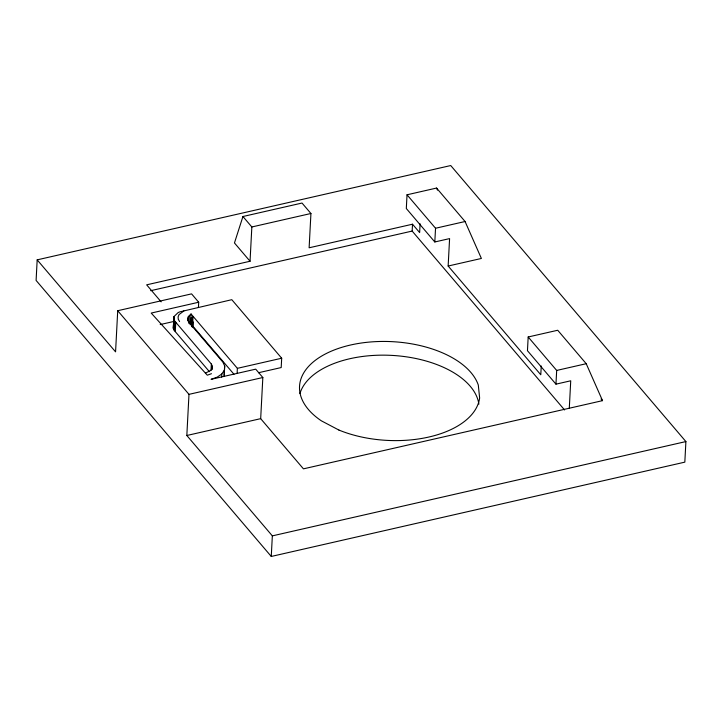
<?xml version="1.0" encoding="UTF-8"?>
<svg xmlns="http://www.w3.org/2000/svg" width="722" height="722" viewBox="0 0 722 722"><rect width="100%" height="100%" fill="white"/><g stroke="black" fill="none" stroke-linecap="round" stroke-linejoin="round"><path stroke-width="1.08" d="M37.174 259.857L36.1 280.425L271.264 556.454L684.826 462.143L685.9 441.575L450.736 165.546L37.174 259.857L115.565 351.858L117.722 310.713L191.574 293.872L198.694 302.238L198.424 307.509M209.407 371.668L174.309 330.514L173.262 328.212L173.975 316.561L178.19 312.545L179.913 311.841L231.798 299.684L281.688 358.229L281.192 367.561L258.503 372.732M173.641 322.779L173.262 328.212M173.812 319.665L173.975 316.561M173.632 329.376L173.704 317.716M174.309 330.514L174.796 321.191L174.119 320.054M175.275 331.597L175.762 322.265L174.796 321.191M187.621 320.541L188.261 316.832L191.05 313.971L237.376 368.337L237.105 373.518M188.045 320.974L188.261 316.832M188.947 323.6L189.381 315.315M190.193 324.729L190.518 318.51L193.045 316.48L192.72 322.698M190.563 323.294L191.05 313.971M191.574 326.118L191.844 318.781L193.045 316.48M192.043 326.913L192.377 320.694M271.264 556.454L272.338 535.877L186.827 435.501L188.983 394.356L117.722 310.713M193.162 327.662L193.433 322.481L190.518 318.51M211.023 370.26L211.347 364.041L175.762 322.265M212.241 369.375L212.403 366.262L211.347 364.041M221.645 377.083L221.807 373.978L224.371 370.142L224.704 365.991L222.881 362.128L189.624 323.185L187.819 320.144L187.729 318.465M224.046 376.361L224.371 370.142M224.217 375.314L224.704 365.991M161.15 301.85L146.656 284.838L250.047 261.256L251.843 226.97L242.935 216.51L302.022 203.044L310.929 213.495L309.124 247.79L412.515 224.208L419.644 232.574L420.105 223.793M569.297 408.228L570.732 380.792L555.958 384.158L527.457 350.702L528.179 336.984L557.718 330.252L586.219 363.707L602.527 400.647L303.439 468.849L260.678 418.661L262.835 377.516L255.705 369.15L211.041 379.339L217.223 377.137L221.807 373.978M448.145 266.03L481.384 258.458L465.076 221.519L436.566 188.054L407.027 194.796L406.315 208.514L434.815 241.969L449.589 238.603L448.145 266.03L540.787 374.772L541.247 365.991M564.559 409.952L412.163 231.067L412.515 224.208M434.815 241.969L435.537 228.251L407.027 194.796M555.958 384.158L556.68 370.44L528.179 336.984M212.403 366.262L212.232 368.391L210.914 370.35L205.436 373.121M242.935 216.51L234.46 242.962L250.047 261.256M183.875 310.938L179.011 314.621L178.09 316.904L178.289 319.277L179.579 321.579M211.474 373.698L207.304 375.196L151.205 313.068L198.694 302.238M251.843 226.97L310.929 213.495M150.69 290.695L412.163 231.067M435.537 228.251L465.076 221.519M160.203 324.566L173.154 321.615M237.376 368.337L281.688 358.229M188.983 394.356L262.835 377.516M186.827 435.501L260.678 418.661M556.68 370.44L586.219 363.707M272.338 535.877L685.9 441.575M193.279 326.66L233.982 374.267M601.065 398.932L602.527 400.647M436.566 188.054L437.478 190.112M299.937 393.544A90.286 49.439 3 0 1 392.678 355.441A90.286 49.439 3 0 1 478.885 404.149M338.934 430.068L321.362 420.827A90.286 49.439 3 0 1 350.495 345.026A90.286 49.439 3 0 1 478.298 385.043L479.634 397.984A90.286 49.439 3 0 1 338.934 430.068"/></g></svg>
